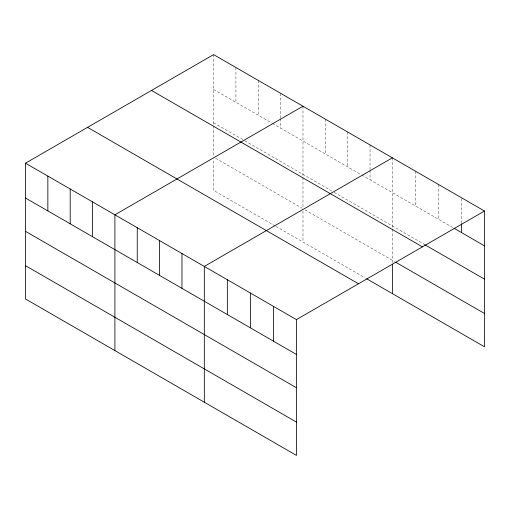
<?xml version="1.0" encoding="UTF-8"?>
<svg xmlns="http://www.w3.org/2000/svg" width="510" height="510" viewBox="0 0 510 510"><rect width="100%" height="100%" fill="white"/><g stroke="black" fill="none" stroke-linecap="round" stroke-linejoin="round"><path stroke-width="0.38" stroke-dasharray="2.55 1.91" d="M213.575 54.608L213.575 125.084M213.575 89.428L271.824 123.057M272.499 123.445L361.227 174.675M361.909 175.064L452.663 227.466M213.575 122.744L244.054 140.339M244.73 140.734L333.457 191.958M334.139 192.353L424.894 244.749M215.609 158.247L302.302 208.297M305.012 209.865L394.415 261.483M275.209 225.975L213.575 190.389L213.575 159.451M275.885 226.37L365.294 277.988M461.473 198.517L461.473 223.055M438.441 184.435L438.441 219.255M415.414 171.137L415.414 205.957M392.388 157.845L392.388 228.321M392.388 229.098L392.388 262.688M370.037 144.936L370.037 169.473M370.037 170.263L370.037 179.756M347.68 132.033L347.68 166.853M325.329 119.13L325.329 153.95M302.978 106.227L302.978 176.702M302.978 177.486L302.978 207.908M302.978 211.07L302.978 242.008M280.627 93.317L280.627 117.855M280.627 118.645L280.627 128.137M258.277 80.414L258.277 115.234M235.926 67.511L235.926 102.332M213.575 125.868L213.575 156.296"/><path stroke-width="0.76" d="M25.5 163.194L296.425 319.611L296.425 455.392L25.5 298.975L25.5 163.194L213.575 54.608L484.5 211.025L484.5 346.806L366.645 278.766M302.978 106.227L114.903 214.806L114.903 350.593M392.388 157.845L204.312 266.424L204.312 402.211M296.425 319.611L484.5 211.025M454.021 228.244L484.5 245.845M424.894 244.749L484.5 279.161M151.508 90.442L422.433 246.859M395.773 262.261L484.5 313.491M87.567 127.36L358.492 283.777M25.5 198.007L296.425 354.425M25.5 231.33L296.425 387.747M25.5 265.659L296.425 422.076M461.473 223.845L461.473 232.547M392.388 264.276L392.388 293.626M273.398 306.312L273.398 341.133M250.365 293.014L250.365 327.834M227.339 279.722L227.339 314.542M181.962 253.521L181.962 288.341M159.611 240.618L159.611 275.438M137.254 227.715L137.254 262.535M92.552 201.903L92.552 236.723M70.201 189L70.201 223.82M47.851 176.097L47.851 210.917"/></g></svg>
